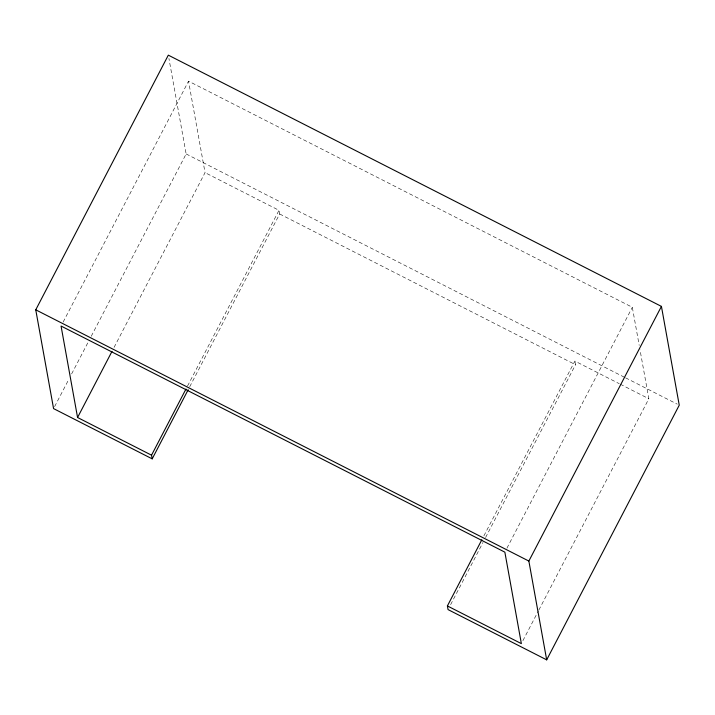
<?xml version="1.0" encoding="UTF-8"?>
<svg xmlns="http://www.w3.org/2000/svg" width="715" height="715" viewBox="0 0 715 715"><rect width="100%" height="100%" fill="white"/><g stroke="black" fill="none" stroke-linecap="round" stroke-linejoin="round"><path stroke-width="0.54" stroke-dasharray="3.58 2.68" d="M63.126 322.09L188.537 81.17L632.328 307.289L639.21 345.399M54.608 406.62L69.051 378.87M71.625 373.918L88.651 341.216M91.234 336.264L186.141 153.94L168.919 58.451M114.06 347.401L205.044 172.637L188.537 81.17M187.518 386.073L279.011 210.317L205.044 172.637M189.716 386.77L279.663 213.982L279.011 210.317M483.894 535.83L574.869 361.066L619.253 383.678M450.629 604.658L483.009 542.453M485.583 537.519L575.53 364.721L574.869 361.066M506.917 548.208L632.328 307.289M522.906 640.658L538.324 611.039M538.842 610.056L648.836 398.756L639.997 349.751M186.141 153.94L624.57 377.323M625.562 377.824L677.266 404.163M620.236 384.178L648.836 398.756M279.663 213.982L575.53 364.721"/><path stroke-width="1.07" d="M188.179 389.729L152.197 458.851L53.571 408.605L35.75 309.818L168.32 55.153L661.429 306.395L679.25 405.182L546.68 659.847L448.055 609.6L447.402 605.936L481.839 539.78M152.197 458.851L151.535 455.187L77.569 417.506L112.005 351.351M151.535 455.187L185.972 389.04M546.68 659.847L528.859 561.061L661.429 306.395M35.75 309.818L528.859 561.061M447.402 605.936L521.36 643.625L504.862 552.159L61.061 326.04L77.569 417.506"/></g></svg>
